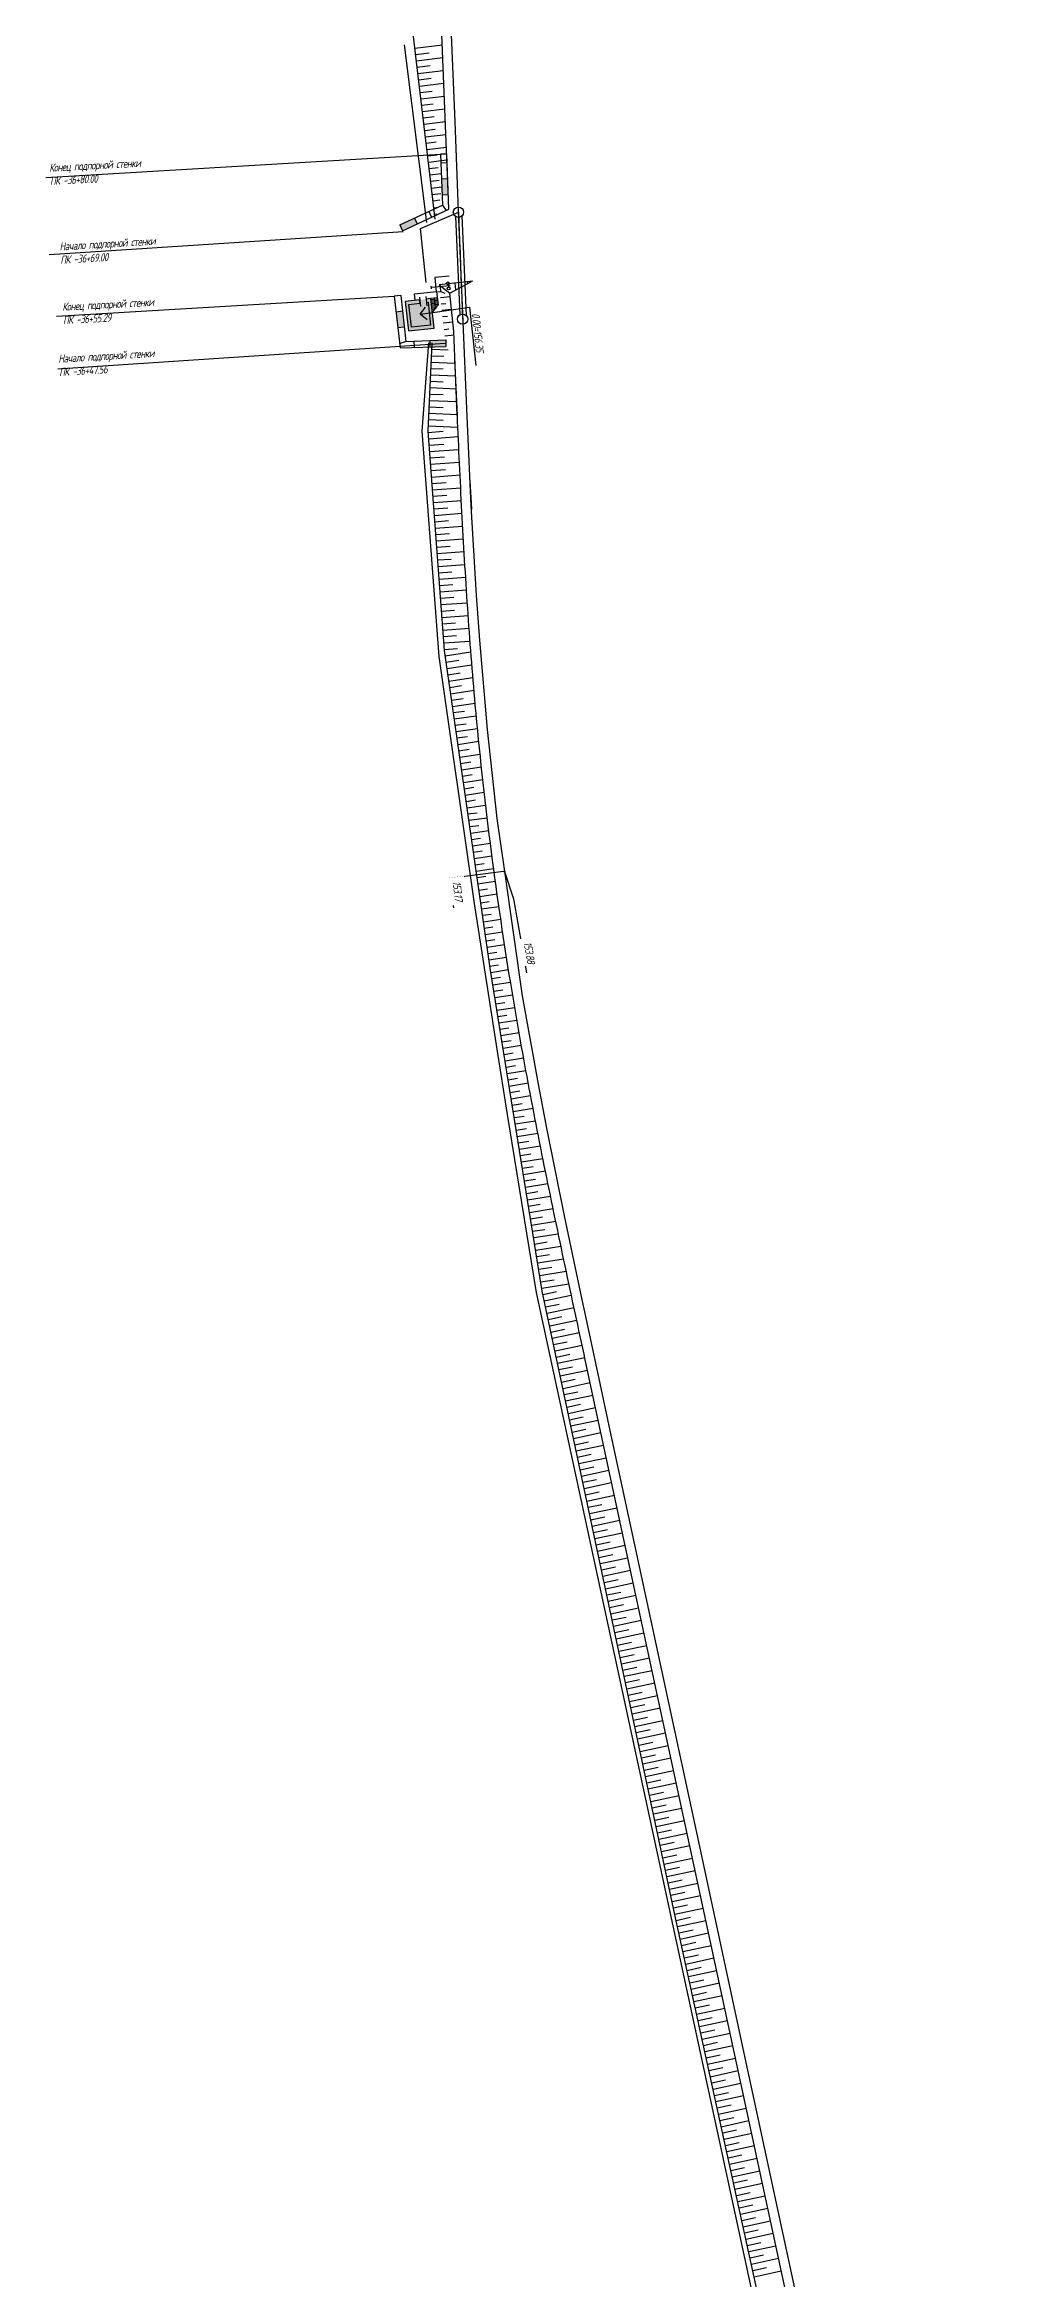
# Model space of a CAD drawing. Extents: x -2947 to 9736, y 6504 to 14001.
# Drawn here: x 8958.6 to 9108.8, y 13210.2 to 13559.1 of the extents above; entities that cross this region are included whole.
import ezdxf

# ---------------------------------------------------------------- set-up
doc = ezdxf.new("R2010")
doc.units = 0
doc.linetypes.add('осеваяX2', pattern=[101.6, 63.5, -12.7, 12.7, -12.7])
for name, color, linetype, lineweight in [('-ГЕНПЛАН', 6, 'Continuous', 30), ('-ЛОТОК Киселева', 4, 'Continuous', 40), ('Изменение от Оли 02.02.17', 1, 'Continuous', 40), ('Откосы и лоток 30.08.16', 1, 'Continuous', 40)]:
    doc.layers.add(name, color=color, linetype=linetype, lineweight=lineweight)
doc.layers.add('-ЗДАНИЕ', color=12, linetype='Continuous', lineweight=50, true_color=0xbd0000)
doc.styles.get("Standard").update_dxf_attribs({"font": 'arial.ttf'})
doc.styles.add('НАШ', font='isocpeur.ttf', dxfattribs={"oblique": 15})
doc.styles.add('ОСИ_путей_М500_для_планов_исравл$0$Standard', font='arial.ttf')
doc.linetypes.add('Водоотвод право', pattern='A,15,[130,ltypeshp.shx,S=0.75,R=0,X=0,Y=0],-1e-05,[130,ltypeshp.shx,S=2.527969,R=81.469167,X=-2.5,Y=0.375],-1e-05,[130,ltypeshp.shx,S=2.527969,R=-81.469167,X=-2.5,Y=-0.375],-1e-05,[130,ltypeshp.shx,S=0.75,R=0,X=-5,Y=0],-1e-05,[130,ltypeshp.shx,S=1.875,R=90,X=-3.125,Y=0.1875],-1e-05,[130,ltypeshp.shx,S=1.25,R=90,X=-3.75,Y=0.375],-1e-05,[130,ltypeshp.shx,S=0.625,R=90,X=-4.375,Y=0.5625],-1e-05,[130,ltypeshp.shx,S=1.875,R=90,X=-3.125,Y=-0.1875],-1e-05,[130,ltypeshp.shx,S=1.25,R=90,X=-3.75,Y=-0.375],-1e-05,[130,ltypeshp.shx,S=0.625,R=90,X=-4.375,Y=-0.5625],-1e-05,[130,ltypeshp.shx,S=2.5,R=90,X=-2.5,Y=0],-1e-05', length=15.00011)
doc.linetypes.add('Забор Металлический-2$0$ЗАБОР_МЕТ_Б1М', pattern='A,1.25,[133,ltypeshp.shx,S=0.25,R=0,X=-0.25,Y=0],-0.001,[133,ltypeshp.shx,S=0.145,R=0,X=-0.145,Y=0],-0.001,[130,ltypeshp.shx,S=0.125,R=0,X=0,Y=0.4],1.25', length=2.502)
doc.linetypes.add('ЛОТОК', pattern='A,10,[130,ltypeshp.shx,S=2,R=80,X=0,Y=0.34],0.001,[130,ltypeshp.shx,S=2,R=-80,X=0,Y=-0.34],0.01', length=10.011)

# ---------------------------------------------------------------- blocks, each defined once
blk = doc.blocks.new('свет. со шлагбаумом')
at = {"layer": '-ГЕНПЛАН', "color": 1}
for points in [[(-0.4, 3.33), (-1.16, 1.21), (0.96, 0.45), (1.21, 1.16), (0.51, 1.41)], [(-0.18, 0.06), (0.18, -0.06)], [(1.01, 2.82), (0, 0)], [(0.73, 2.62), (1.09, 2.5)]]:
    blk.add_lwpolyline(points, dxfattribs=at)
for centre in [(0.52, 2.68), (1.3, 2.44)]:
    blk.add_circle(centre, 0.22, dxfattribs=at)
blk = doc.blocks.new('_Open90')
at = {"color": 0, "linetype": 'ByBlock', "lineweight": -2}
for p, q in [((0, 0), (-1, 0)), ((-0.5, 0.5), (0, 0)), ((0, 0), (-0.5, -0.5))]:
    blk.add_line(p, q, dxfattribs=at)

msp = doc.modelspace()

# ---------------------------------------------------------------- hatches: boundary and pattern name
at = {"layer": '-ЗДАНИЕ', "lineweight": 30, "ltscale": 25, "transparency": 33554687}
h = msp.add_hatch(color=5, dxfattribs=at)
h.dxf.hatch_style = 1
h.paths.add_polyline_path([(9017.22, 13518.71), (9017.16, 13519.24), (9014.9, 13518.98), (9015.42, 13514.36), (9019.45, 13514.81), (9018.93, 13519.42), (9018.17, 13519.34), (9018.22, 13518.82), (9018.47, 13518.85), (9018.87, 13515.27), (9015.89, 13514.94), (9015.49, 13518.52)])
at = {"layer": '-ЗДАНИЕ', "lineweight": 30, "transparency": 33554559}
h = msp.add_hatch(color=5, dxfattribs=at)
h.dxf.hatch_style = 1
h.set_gradient(color1=(223, 129, 137), color2=(255, 240, 240), tint=1, name='HEMISPHERICAL')
h.paths.add_polyline_path([(9015.42, 13514.36), (9014.91, 13518.97), (9018.93, 13519.42), (9019.45, 13514.81)])
at = {"lineweight": 30}
h = msp.add_hatch(color=5, dxfattribs=at)
h.dxf.hatch_style = 1
h.paths.add_polyline_path([(9021.23, 13512.96), (9018.74, 13512.87), (9018.76, 13512.27), (9019.1, 13512.29), (9019.08, 13511.88), (9021.27, 13511.96)])
h.paths.add_polyline_path([(9019.1, 13512.29), (9018.76, 13512.27), (9018.77, 13511.87), (9019.08, 13511.88)])
h.paths.add_polyline_path([(9014.47, 13517.43), (9013.48, 13517.32), (9013.76, 13514.83), (9014.75, 13514.94)])
h.paths.add_polyline_path([(9016.76, 13531.07), (9016.34, 13531.97), (9014.07, 13530.92), (9014.49, 13530.01)])
h.paths.add_polyline_path([(9021.55, 13538.18), (9020.55, 13538.14), (9020.66, 13535.65), (9021.65, 13535.68)])

# ---------------------------------------------------------------- linework, layer by layer
at = {"layer": '-ГЕНПЛАН', "color": 5, "lineweight": 30, "transparency": 33554687}
for p, q in [((9020.39, 13542), (9020.72, 13534.01)), ((9020.46, 13540.64), (9021.46, 13540.68)), ((9020.56, 13538.14), (9021.55, 13538.18)), ((9020.65, 13535.65), (9021.65, 13535.68)), ((9014.07, 13530.92), (9014.49, 13530.01)), ((9016.34, 13531.97), (9016.76, 13531.07)), ((9018.6, 13533.03), (9019.02, 13532.12)), ((9020.72, 13534.01), (9021.29, 13533.17))]:
    msp.add_line(p, q, dxfattribs=at)
at = {"layer": '-ГЕНПЛАН', "color": 5, "lineweight": 30}
for p, q in [((9014.2, 13519.91, 21.88), (9013.2, 13519.8, 21.88)), ((9014.47, 13517.43, 21.88), (9013.48, 13517.32, 21.88)), ((9014.75, 13514.94, 21.88), (9013.76, 13514.83, 21.88)), ((9015.02, 13512.73, 21.88), (9014.03, 13512.35, 21.88)), ((9016.24, 13512.78, 21.88), (9016.28, 13511.78, 21.88)), ((9018.74, 13512.87, 21.88), (9018.77, 13511.87, 21.88)), ((9021.23, 13512.96, 21.88), (9021.27, 13511.96, 21.88))]:
    msp.add_line(p, q, dxfattribs=at)
at = {"layer": '-ГЕНПЛАН', "color": 5, "lineweight": 30, "transparency": 33554687}
for points in [[(9014.5, 13530.02), (9021.74, 13533.38), (9021.39, 13542.04)], [(9020.39, 13542), (9021.39, 13542.04)], [(9014.07, 13530.92), (9020.72, 13534.01)]]:
    msp.add_lwpolyline(points, dxfattribs=at)
at = {"layer": '-ГЕНПЛАН', "color": 5, "linetype": 'ЛОТОК', "lineweight": 30, "ltscale": 0.7, "transparency": 33554687, "flags": 128}
msp.add_lwpolyline([(9018.2, 13521.91), (9017.28, 13530.37), (9023.21, 13532.9)], dxfattribs=at)
at = {"layer": '-ГЕНПЛАН', "color": 5, "lineweight": 30}
for points in [[(9025.48, 13522.14), (9020.2, 13521.57)], [(9020.2, 13521.57), (9021.85, 13520.28)]]:
    msp.add_lwpolyline(points, dxfattribs=at)
at = {"layer": '-ГЕНПЛАН', "color": 5, "lineweight": 30, "elevation": 21.88}
for points in [[(9020.31, 13520.58), (9021.1, 13520.27)], [(9021.77, 13521.09), (9021.7, 13521.73)], [(9021.85, 13520.28), (9025.27, 13522.07)], [(9023.03, 13501.14), (9022.52, 13514.26), (9021.85, 13520.28)], [(9022.81, 13520.78), (9022.69, 13521.84)], [(9023.73, 13521.52), (9023.68, 13521.95)], [(9024.71, 13521.78), (9024.68, 13522.06)], [(9013.2, 13519.8), (9014.11, 13511.7)], [(9014.2, 13519.91), (9015, 13512.73)], [(9020.42, 13519.58), (9021.91, 13519.75)], [(9020.53, 13518.59), (9021.27, 13518.67)], [(9020.64, 13517.6), (9022.13, 13517.76)], [(9020.74, 13516.6), (9021.49, 13516.68)], [(9020.85, 13515.61), (9022.34, 13515.77)], [(9020.97, 13514.61), (9021.71, 13514.7)], [(9021.07, 13513.62), (9022.57, 13513.78)], [(9014.11, 13511.7), (9021.27, 13511.96)], [(9015, 13512.73), (9021.23, 13512.96)]]:
    msp.add_lwpolyline(points, dxfattribs=at)
at = {"layer": '-ГЕНПЛАН', "color": 5, "lineweight": 30, "ltscale": 100}
for points in [[(9019.2, 13517.25), (9024.92, 13518.06)], [(9024.92, 13518.06), (9025.91, 13508.99)]]:
    msp.add_lwpolyline(points, dxfattribs=at)
at = {"layer": '-ЗДАНИЕ', "color": 5, "lineweight": 30, "ltscale": 25, "transparency": 33554687}
msp.add_lwpolyline([(9016.45, 13519.16), (9016.34, 13520.14), (9019.81, 13520.53), (9020.05, 13518.39)], dxfattribs=at)
at = {"layer": '-ЗДАНИЕ', "color": 5, "lineweight": 30, "ltscale": 25, "transparency": 33554687, "elevation": 21.88}
msp.add_lwpolyline([(9017.22, 13518.71), (9017.16, 13519.24), (9014.9, 13518.98), (9015.42, 13514.36), (9019.45, 13514.81), (9018.93, 13519.42), (9018.17, 13519.34), (9018.22, 13518.82), (9018.47, 13518.85), (9018.87, 13515.27), (9015.89, 13514.94), (9015.49, 13518.52)], close=True, dxfattribs=at)
at = {"layer": '-ЗДАНИЕ', "color": 5, "lineweight": 30, "ltscale": 25, "transparency": 33554687}
for points, elevation in [([(9017.11, 13519.65), (9017.28, 13518.16)], 21.88), ([(9018.12, 13519.76), (9018.28, 13518.27)], 21.88), ([(9019.93, 13519.52), (9018.93, 13519.41)], -132.15), ([(9019.95, 13519.31), (9018.96, 13519.2)], -286.18), ([(9019.97, 13519.11), (9018.98, 13518.99)], -286.18), ([(9020, 13518.9), (9019, 13518.79)], -286.18), ([(9020.02, 13518.69), (9019.03, 13518.58)], -255.38), ([(9020.04, 13518.49), (9019.05, 13518.38)], -255.38), ([(9019.95, 13518.27), (9019.07, 13518.17)], -224.57), ([(9019.09, 13517.97), (9019.75, 13518.04)], -70.54), ([(9019.12, 13517.76), (9019.49, 13517.8)], -39.73), ([(9020.05, 13518.39), (9019.63, 13517.9), (9019.74, 13517.8), (9019.42, 13517.86), (9019.53, 13517.78), (9019.16, 13517.36)], 26.26), ([(9019.41, 13519.46), (9019.58, 13517.9)], 25.73), ([(9019.46, 13518), (9019.58, 13517.9), (9019.68, 13518.02)], 24.07)]:
    msp.add_lwpolyline(points, dxfattribs=dict(at, elevation=elevation))
at = {"layer": '-ЛОТОК Киселева', "color": 5, "lineweight": 30}
msp.add_line((9024.99, 13490.97), (9025.24, 13486.51), dxfattribs=at)
at = {"layer": '-ЛОТОК Киселева', "color": 5, "linetype": 'Водоотвод право', "lineweight": 30, "ltscale": 0.4}
for points in [[(9021.95, 13564.34), (9022.64, 13547.06), (9023.2, 13533.07), (9024.51, 13501.01), (9025.17, 13487.03), (9026, 13473.05), (9026.51, 13466.07), (9027.7, 13452.12), (9029.2, 13438.2), (9030.39, 13429.93)], [(9030.39, 13429.93), (9033.18, 13410.49), (9035.65, 13396.71), (9036.98, 13389.83), (9039.74, 13376.12), (9042.23, 13364.25)], [(9042.23, 13364.25), (9044.09, 13355.57), (9047.04, 13341.88), (9051.46, 13321.35), (9055.88, 13300.82), (9060.29, 13280.29), (9067.66, 13246.07), (9076.49, 13205.01), (9079.45, 13191.33), (9080.99, 13184.5), (9082.55, 13177.68), (9084.74, 13168.8)]]:
    msp.add_lwpolyline(points, dxfattribs=at)
at = {"layer": '-ЛОТОК Киселева', "color": 5, "linetype": 'Continuous', "lineweight": 30}
msp.add_lwpolyline([(9030.39, 13429.93), (9031.84, 13425.65), (9033.84, 13414.09)], dxfattribs=at)
msp.add_circle((9030.39, 13429.93), 0.1, dxfattribs=at)
at = {"layer": 'Откосы и лоток 30.08.16', "color": 5, "lineweight": 30}
for p, q in [((9016.43, 13558.56), (9020.71, 13559.06)), ((9016.55, 13557.56), (9018.65, 13557.81)), ((9016.67, 13556.57), (9020.79, 13557.06)), ((9016.78, 13555.58), (9018.81, 13555.82)), ((9016.9, 13554.59), (9020.87, 13555.06)), ((9017.02, 13553.6), (9018.96, 13553.83)), ((9017.14, 13552.61), (9020.95, 13553.06)), ((9017.25, 13551.62), (9019.12, 13551.84)), ((9017.37, 13550.63), (9021.03, 13551.06)), ((9017.49, 13549.64), (9019.28, 13549.85)), ((9017.6, 13548.65), (9021.11, 13549.07)), ((9017.72, 13547.66), (9019.44, 13547.86)), ((9017.84, 13546.67), (9021.19, 13547.07)), ((9017.96, 13545.68), (9019.59, 13545.87)), ((9018.07, 13544.69), (9021.27, 13545.07)), ((9018.19, 13543.7), (9019.75, 13543.88)), ((9018.31, 13542.71), (9021.35, 13543.07)), ((9018.43, 13541.72), (9019.91, 13541.89)), ((9021.39, 13542.04), (9020.39, 13542)), ((9018.54, 13540.73), (9021.43, 13541.07)), ((9018.66, 13539.74), (9020.07, 13539.9)), ((9018.78, 13538.75), (9020.52, 13538.95)), ((9018.89, 13537.75), (9020.22, 13537.91)), ((9019.02, 13536.68), (9020.6, 13536.87)), ((9019.14, 13535.69), (9020.47, 13535.84)), ((9019.26, 13534.7), (9020.3, 13534.82)), ((9019.38, 13533.62), (9020.04, 13533.7)), ((9019.5, 13532.63), (9019.8, 13532.66)), ((9022.77, 13532.23), (9023.43, 13516.87)), ((9023.77, 13532.33), (9024.43, 13516.77)), ((9019.02, 13510.5), (9020.93, 13510.42)), ((9019.06, 13511.5), (9021.59, 13511.39)), ((9019.06, 13511.5), (9021.59, 13511.39)), ((9018.84, 13506.51), (9020.83, 13506.42)), ((9018.88, 13507.51), (9022.79, 13507.33)), ((9018.93, 13508.51), (9020.84, 13508.42)), ((9018.97, 13509.5), (9022.7, 13509.33)), ((9018.7, 13503.51), (9022.96, 13503.32)), ((9018.74, 13504.51), (9020.83, 13504.42)), ((9018.79, 13505.51), (9022.87, 13505.32)), ((9018.52, 13499.52), (9023.13, 13499.31)), ((9018.56, 13500.52), (9020.82, 13500.41)), ((9018.61, 13501.52), (9023.04, 13501.31)), ((9018.65, 13502.52), (9020.83, 13502.42)), ((9018.49, 13498.52), (9020.82, 13498.69)), ((9018.57, 13497.52), (9023.19, 13497.87)), ((9018.64, 13496.53), (9020.94, 13496.7)), ((9018.72, 13495.53), (9023.28, 13495.87)), ((9018.79, 13494.53), (9021.06, 13494.7)), ((9018.86, 13493.54), (9023.37, 13493.87)), ((9018.94, 13492.54), (9021.18, 13492.71)), ((9019.01, 13491.54), (9023.47, 13491.88)), ((9019.09, 13490.55), (9021.3, 13490.71)), ((9019.16, 13489.55), (9023.57, 13489.88)), ((9019.23, 13488.55), (9021.43, 13488.72)), ((9019.31, 13487.56), (9023.67, 13487.88)), ((9019.38, 13486.56), (9021.55, 13486.72)), ((9019.46, 13485.56), (9023.77, 13485.88)), ((9019.53, 13484.57), (9021.68, 13484.73)), ((9019.6, 13483.57), (9023.88, 13483.89)), ((9019.68, 13482.57), (9021.81, 13482.73)), ((9019.75, 13481.58), (9023.99, 13481.89)), ((9019.83, 13480.58), (9021.94, 13480.74)), ((9019.9, 13479.58), (9024.11, 13479.89)), ((9019.97, 13478.59), (9022.07, 13478.74)), ((9020.05, 13477.59), (9024.22, 13477.9)), ((9020.12, 13476.59), (9022.2, 13476.75)), ((9020.2, 13475.6), (9024.35, 13475.9)), ((9020.27, 13474.6), (9022.34, 13474.75)), ((9020.34, 13473.6), (9024.47, 13473.91)), ((9020.42, 13472.6), (9022.48, 13472.76)), ((9020.49, 13471.61), (9024.61, 13471.91)), ((9020.57, 13470.61), (9022.62, 13470.76)), ((9020.64, 13469.61), (9024.74, 13469.92)), ((9020.71, 13468.62), (9022.76, 13468.77)), ((9020.79, 13467.62), (9024.88, 13467.92)), ((9020.86, 13466.62), (9022.91, 13466.78)), ((9020.94, 13465.63), (9025.03, 13465.93)), ((9021.01, 13464.63), (9023.06, 13464.78)), ((9021.14, 13463.64), (9025.16, 13464.22)), ((9021.28, 13462.65), (9023.26, 13462.93)), ((9021.43, 13461.66), (9025.32, 13462.22)), ((9021.57, 13460.67), (9023.48, 13460.95)), ((9021.71, 13459.68), (9025.48, 13460.23)), ((9021.85, 13458.69), (9023.71, 13458.96)), ((9021.99, 13457.7), (9025.65, 13458.23)), ((9022.14, 13456.71), (9023.94, 13456.97)), ((9022.28, 13455.72), (9025.83, 13456.24)), ((9022.42, 13454.74), (9024.17, 13454.99)), ((9022.56, 13453.75), (9026.01, 13454.24)), ((9022.71, 13452.76), (9024.41, 13453)), ((9022.85, 13451.77), (9026.2, 13452.25)), ((9022.99, 13450.78), (9024.64, 13451.02)), ((9023.13, 13449.79), (9026.4, 13450.26)), ((9023.28, 13448.8), (9024.89, 13449.03)), ((9023.42, 13447.81), (9026.6, 13448.27)), ((9023.56, 13446.82), (9025.13, 13447.05)), ((9023.7, 13445.83), (9026.81, 13446.28)), ((9023.84, 13444.84), (9025.38, 13445.06)), ((9023.99, 13443.85), (9027.02, 13444.29)), ((9024.13, 13442.86), (9025.63, 13443.08)), ((9024.27, 13441.87), (9027.24, 13442.3)), ((9024.41, 13440.88), (9025.89, 13441.1)), ((9024.56, 13439.89), (9027.47, 13440.31)), ((9024.7, 13438.91), (9026.14, 13439.11)), ((9024.84, 13437.92), (9027.71, 13438.33)), ((9024.98, 13436.93), (9026.41, 13437.13)), ((9025.13, 13435.94), (9027.95, 13436.34)), ((9025.27, 13434.95), (9026.67, 13435.15)), ((9025.41, 13433.96), (9028.2, 13434.36)), ((9025.55, 13432.97), (9026.94, 13433.17)), ((9025.7, 13431.98), (9028.45, 13432.38)), ((9025.84, 13430.99), (9027.21, 13431.19)), ((9025.98, 13430), (9028.71, 13430.39)), ((9026.12, 13429.01), (9027.48, 13429.21)), ((9026.26, 13428.02), (9028.98, 13428.41)), ((9026.41, 13427.03), (9027.76, 13427.23)), ((9026.55, 13426.04), (9029.25, 13426.43)), ((9026.69, 13425.05), (9028.04, 13425.25)), ((9026.83, 13424.07), (9029.54, 13424.45)), ((9026.98, 13423.08), (9028.33, 13423.27)), ((9027.12, 13422.09), (9029.82, 13422.48)), ((9027.26, 13421.1), (9028.61, 13421.29)), ((9027.4, 13420.11), (9030.12, 13420.5)), ((9027.55, 13419.12), (9028.91, 13419.31)), ((9027.69, 13418.13), (9030.42, 13418.52)), ((9027.83, 13417.14), (9029.2, 13417.34)), ((9027.97, 13416.15), (9030.72, 13416.55)), ((9028.11, 13415.16), (9029.5, 13415.36)), ((9028.26, 13414.17), (9031.03, 13414.62)), ((9028.42, 13413.19), (9029.8, 13413.41)), ((9028.58, 13412.2), (9031.35, 13412.65)), ((9028.74, 13411.21), (9030.13, 13411.44)), ((9028.9, 13410.23), (9031.68, 13410.67)), ((9029.06, 13409.24), (9030.45, 13409.46)), ((9029.22, 13408.25), (9032.01, 13408.7)), ((9029.38, 13407.27), (9030.78, 13407.49)), ((9029.54, 13406.28), (9032.35, 13406.73)), ((9029.7, 13405.29), (9031.11, 13405.52)), ((9029.86, 13404.3), (9032.69, 13404.76)), ((9030.02, 13403.32), (9031.44, 13403.55)), ((9030.18, 13402.33), (9033.04, 13402.79)), ((9030.34, 13401.34), (9031.78, 13401.58)), ((9030.5, 13400.36), (9033.39, 13400.83)), ((9030.66, 13399.37), (9032.11, 13399.61)), ((9030.82, 13398.38), (9033.76, 13398.86)), ((9030.98, 13397.4), (9032.46, 13397.64)), ((9031.13, 13396.41), (9034.12, 13396.89)), ((9031.29, 13395.42), (9032.8, 13395.67)), ((9031.45, 13394.44), (9034.49, 13394.93)), ((9031.61, 13393.45), (9033.15, 13393.7)), ((9031.77, 13392.46), (9034.87, 13392.96)), ((9031.93, 13391.48), (9033.49, 13391.73)), ((9032.09, 13390.49), (9035.25, 13391)), ((9032.25, 13389.5), (9033.84, 13389.76)), ((9032.41, 13388.52), (9035.63, 13389.04)), ((9032.57, 13387.53), (9034.2, 13387.79)), ((9032.73, 13386.54), (9036.02, 13387.08)), ((9032.89, 13385.56), (9034.55, 13385.83)), ((9033.05, 13384.57), (9036.41, 13385.11)), ((9033.21, 13383.58), (9034.91, 13383.86)), ((9033.37, 13382.6), (9036.8, 13383.15)), ((9033.53, 13381.61), (9035.27, 13381.89)), ((9033.69, 13380.62), (9037.2, 13381.19)), ((9033.85, 13379.64), (9035.62, 13379.92)), ((9034.01, 13378.65), (9037.6, 13379.23)), ((9034.17, 13377.66), (9035.99, 13377.96)), ((9034.33, 13376.68), (9038.01, 13377.27)), ((9034.49, 13375.69), (9036.35, 13375.99)), ((9034.65, 13374.7), (9038.41, 13375.31)), ((9034.81, 13373.72), (9036.71, 13374.02)), ((9034.97, 13372.73), (9038.82, 13373.35)), ((9035.12, 13371.74), (9037.08, 13372.06)), ((9035.28, 13370.76), (9039.23, 13371.39)), ((9035.44, 13369.77), (9037.44, 13370.09)), ((9035.6, 13368.78), (9039.64, 13369.44)), ((9035.76, 13367.8), (9037.81, 13368.13)), ((9035.92, 13366.81), (9040.06, 13367.48)), ((9036.08, 13365.82), (9038.18, 13366.16)), ((9036.24, 13364.84), (9040.48, 13365.52)), ((9036.43, 13363.85), (9038.53, 13364.3)), ((9036.63, 13362.88), (9040.85, 13363.77)), ((9036.84, 13361.9), (9038.95, 13362.35)), ((9037.05, 13360.92), (9041.27, 13361.82)), ((9037.26, 13359.94), (9039.37, 13360.39)), ((9037.47, 13358.97), (9041.69, 13359.86)), ((9037.67, 13357.99), (9039.78, 13358.44)), ((9037.88, 13357.01), (9042.11, 13357.91)), ((9038.09, 13356.03), (9040.2, 13356.48)), ((9038.3, 13355.05), (9042.53, 13355.95)), ((9038.51, 13354.08), (9040.62, 13354.53)), ((9038.71, 13353.1), (9042.95, 13354)), ((9038.92, 13352.12), (9041.04, 13352.57)), ((9039.13, 13351.14), (9043.37, 13352.05)), ((9039.34, 13350.17), (9041.46, 13350.62)), ((9039.55, 13349.19), (9043.79, 13350.09)), ((9039.75, 13348.21), (9041.88, 13348.66)), ((9039.96, 13347.23), (9044.21, 13348.14)), ((9040.17, 13346.26), (9042.29, 13346.71)), ((9040.38, 13345.28), (9044.63, 13346.18)), ((9040.58, 13344.3), (9042.71, 13344.75)), ((9040.79, 13343.32), (9045.05, 13344.23)), ((9041, 13342.34), (9043.13, 13342.8)), ((9041.21, 13341.37), (9045.47, 13342.27)), ((9041.42, 13340.39), (9043.55, 13340.84)), ((9041.62, 13339.41), (9045.89, 13340.32)), ((9041.83, 13338.43), (9043.97, 13338.89)), ((9042.04, 13337.46), (9046.31, 13338.36)), ((9042.25, 13336.48), (9044.38, 13336.93)), ((9042.46, 13335.5), (9046.73, 13336.41)), ((9042.66, 13334.52), (9044.8, 13334.98)), ((9042.87, 13333.55), (9047.15, 13334.46)), ((9043.08, 13332.57), (9045.22, 13333.02)), ((9043.29, 13331.59), (9047.57, 13332.5)), ((9043.49, 13330.61), (9045.64, 13331.07)), ((9043.7, 13329.63), (9047.99, 13330.55)), ((9043.91, 13328.66), (9046.06, 13329.11)), ((9044.12, 13327.68), (9048.42, 13328.59)), ((9044.33, 13326.7), (9046.48, 13327.16)), ((9044.53, 13325.72), (9048.84, 13326.64)), ((9044.74, 13324.75), (9046.89, 13325.2)), ((9044.95, 13323.77), (9049.26, 13324.68)), ((9045.16, 13322.79), (9047.31, 13323.25)), ((9045.37, 13321.81), (9049.68, 13322.73)), ((9045.57, 13320.84), (9047.73, 13321.29)), ((9045.78, 13319.86), (9050.1, 13320.78)), ((9045.99, 13318.88), (9048.15, 13319.34)), ((9046.2, 13317.9), (9050.52, 13318.82)), ((9046.41, 13316.92), (9048.57, 13317.38)), ((9046.61, 13315.95), (9050.94, 13316.87)), ((9046.82, 13314.97), (9048.98, 13315.43)), ((9047.03, 13313.99), (9051.36, 13314.91)), ((9047.24, 13313.01), (9049.4, 13313.47)), ((9047.44, 13312.04), (9051.78, 13312.96)), ((9047.65, 13311.06), (9049.82, 13311.52)), ((9047.86, 13310.08), (9052.2, 13311)), ((9048.07, 13309.1), (9050.24, 13309.56)), ((9048.28, 13308.13), (9052.62, 13309.05)), ((9048.48, 13307.15), (9050.66, 13307.61)), ((9048.69, 13306.17), (9053.04, 13307.09)), ((9048.9, 13305.19), (9051.08, 13305.65)), ((9049.11, 13304.21), (9053.46, 13305.14)), ((9049.32, 13303.24), (9051.49, 13303.7)), ((9049.52, 13302.26), (9053.88, 13303.19)), ((9049.73, 13301.28), (9051.91, 13301.75)), ((9049.94, 13300.3), (9054.3, 13301.23)), ((9050.15, 13299.33), (9052.33, 13299.79)), ((9050.35, 13298.35), (9054.72, 13299.28)), ((9050.56, 13297.37), (9052.75, 13297.84)), ((9050.77, 13296.39), (9055.14, 13297.32)), ((9050.98, 13295.42), (9053.17, 13295.88)), ((9051.19, 13294.44), (9055.57, 13295.37)), ((9051.39, 13293.46), (9053.58, 13293.93)), ((9051.6, 13292.48), (9055.99, 13293.41)), ((9051.81, 13291.5), (9054, 13291.97)), ((9052.02, 13290.53), (9056.41, 13291.46)), ((9052.23, 13289.55), (9054.42, 13290.02)), ((9052.43, 13288.57), (9056.83, 13289.51)), ((9052.64, 13287.59), (9054.84, 13288.06)), ((9052.85, 13286.62), (9057.25, 13287.55)), ((9053.06, 13285.64), (9055.26, 13286.11)), ((9053.26, 13284.66), (9057.67, 13285.6)), ((9053.47, 13283.68), (9055.68, 13284.15)), ((9053.68, 13282.71), (9058.09, 13283.64)), ((9053.89, 13281.73), (9056.09, 13282.2)), ((9054.1, 13280.75), (9058.51, 13281.69)), ((9054.3, 13279.77), (9056.51, 13280.24)), ((9054.51, 13278.79), (9058.93, 13279.73)), ((9054.72, 13277.82), (9056.93, 13278.29)), ((9054.93, 13276.84), (9059.35, 13277.78)), ((9055.14, 13275.86), (9057.35, 13276.33)), ((9055.34, 13274.88), (9059.77, 13275.83)), ((9055.55, 13273.91), (9057.77, 13274.38)), ((9055.76, 13272.93), (9060.19, 13273.87)), ((9055.97, 13271.95), (9058.18, 13272.42)), ((9056.18, 13270.97), (9060.61, 13271.92)), ((9056.38, 13270), (9058.6, 13270.47)), ((9056.59, 13269.02), (9061.03, 13269.96)), ((9056.8, 13268.04), (9059.02, 13268.51)), ((9057.01, 13267.06), (9061.45, 13268.01)), ((9057.22, 13266.09), (9059.44, 13266.57)), ((9057.43, 13265.11), (9061.87, 13266.08)), ((9057.64, 13264.13), (9059.86, 13264.62)), ((9057.86, 13263.16), (9062.29, 13264.13)), ((9058.07, 13262.18), (9060.29, 13262.66)), ((9058.29, 13261.2), (9062.71, 13262.17)), ((9058.5, 13260.23), (9060.71, 13260.71)), ((9058.71, 13259.25), (9063.13, 13260.22)), ((9058.93, 13258.27), (9061.13, 13258.76)), ((9059.14, 13257.3), (9063.55, 13258.26)), ((9059.36, 13256.32), (9061.56, 13256.8)), ((9059.57, 13255.34), (9063.97, 13256.31)), ((9059.78, 13254.37), (9061.98, 13254.85)), ((9060, 13253.39), (9064.39, 13254.35)), ((9060.21, 13252.42), (9062.41, 13252.9)), ((9060.42, 13251.44), (9064.81, 13252.4)), ((9060.64, 13250.46), (9062.83, 13250.94)), ((9060.85, 13249.49), (9065.23, 13250.45)), ((9061.07, 13248.51), (9063.26, 13248.99)), ((9061.28, 13247.53), (9065.65, 13248.49)), ((9061.49, 13246.56), (9063.68, 13247.04)), ((9061.71, 13245.58), (9066.07, 13246.54)), ((9061.92, 13244.6), (9064.1, 13245.08)), ((9062.14, 13243.63), (9066.5, 13244.58)), ((9062.35, 13242.65), (9064.53, 13243.13)), ((9062.56, 13241.67), (9066.92, 13242.63)), ((9062.78, 13240.7), (9064.95, 13241.17)), ((9062.99, 13239.72), (9067.34, 13240.67)), ((9063.21, 13238.75), (9065.38, 13239.22)), ((9063.42, 13237.77), (9067.76, 13238.72)), ((9063.63, 13236.79), (9065.8, 13237.27)), ((9063.85, 13235.82), (9068.18, 13236.77)), ((9064.06, 13234.84), (9066.22, 13235.31)), ((9064.27, 13233.86), (9068.6, 13234.81)), ((9064.49, 13232.89), (9066.65, 13233.36)), ((9064.7, 13231.91), (9069.02, 13232.86)), ((9064.92, 13230.93), (9067.07, 13231.41)), ((9065.13, 13229.96), (9069.44, 13230.9)), ((9065.34, 13228.98), (9067.5, 13229.45)), ((9065.56, 13228.01), (9069.86, 13228.95)), ((9065.77, 13227.03), (9067.92, 13227.5)), ((9065.99, 13226.05), (9070.28, 13226.99)), ((9066.2, 13225.08), (9068.35, 13225.55)), ((9066.41, 13224.1), (9070.7, 13225.04)), ((9066.63, 13223.12), (9068.77, 13223.59)), ((9066.84, 13222.15), (9071.12, 13223.08)), ((9067.05, 13221.17), (9069.19, 13221.64)), ((9067.27, 13220.19), (9071.54, 13221.13)), ((9067.48, 13219.22), (9069.62, 13219.69)), ((9067.7, 13218.24), (9071.96, 13219.18)), ((9067.91, 13217.26), (9070.04, 13217.73)), ((9068.12, 13216.29), (9072.38, 13217.22)), ((9068.34, 13215.31), (9070.47, 13215.78)), ((9068.55, 13214.34), (9072.8, 13215.27)), ((9068.77, 13213.36), (9070.89, 13213.82)), ((9068.98, 13212.38), (9073.23, 13213.31)), ((9069.19, 13211.41), (9071.31, 13211.87)), ((9069.41, 13210.43), (9073.65, 13211.36))]:
    msp.add_line(p, q, dxfattribs=at)
at = {"layer": 'Откосы и лоток 30.08.16', "color": 5, "linetype": 'осеваяX2', "lineweight": 30, "ltscale": 0.05}
msp.add_line((9023.21, 13532.9), (9023.87, 13516.2), dxfattribs=at)
at = {"layer": 'Откосы и лоток 30.08.16', "color": 5, "linetype": 'Continuous', "lineweight": 30}
for p, q in [((9030.28, 13429.91), (9021.8, 13428.81)), ((9021.8, 13428.81), (9022.47, 13424.23))]:
    msp.add_line(p, q, dxfattribs=at)
at = {"layer": 'Откосы и лоток 30.08.16', "color": 5, "lineweight": 30, "flags": 128}
msp.add_lwpolyline([(9019.6, 13531.81), (9015.7, 13564.74), (9010.4, 13664.2), (8995.87, 13761.01), (8964.15, 13853.72), (8961.28, 13859.52), (8959.76, 13863.88), (8958.87, 13866.08), (8958.86, 13866.1)], dxfattribs=at)
for points in [[(9021.63, 13536.09), (9017.94, 13628.05, 0.000521), (9017.53, 13638.03, 0.001563), (9017.08, 13647.98, 0.002604), (9016.55, 13657.91, 0.003646), (9015.9, 13667.8, 0.087841), (8964.92, 13868.56, 0.087841)], [(9108.79, 13086.27), (9098.81, 13116.38, -0.001042), (9095.67, 13125.9, -0.003125), (9092.59, 13135.49, -0.018703), (9080.68, 13179.21, -0.003125), (9078.46, 13189.05, -0.001042), (9076.34, 13198.84), (9043.03, 13353.64, -0.000781), (9039.88, 13368.32, -0.002344), (9036.82, 13383.06, -0.003906), (9033.94, 13397.88, -0.005469), (9031.33, 13412.78, -0.017972), (9025.85, 13455.98, -0.005469), (9024.66, 13471.07, -0.003906), (9023.76, 13486.13, -0.002344), (9023.05, 13501.17, -0.000455), (9022.68, 13509.92, -0.000516)]]:
    msp.add_lwpolyline(points, format="xyb", dxfattribs=at)
at = {"layer": 'Откосы и лоток 30.08.16', "color": 5, "linetype": 'Забор Металлический-2$0$ЗАБОР_МЕТ_Б1М', "lineweight": 30}
for points in [[(9014.72, 13559.08), (9018.22, 13531.3)], [(9018.54, 13512.52), (9017.48, 13498.71), (9020.15, 13463.53), (9025.7, 13424.91), (9029.19, 13402.18), (9030.84, 13391.99), (9032.7, 13380.46), (9035.34, 13364.18), (9077.63, 13168.22), (9085.27, 13143.75), (9092.55, 13120.44), (9092.85, 13119.46), (9097.71, 13106.56)]]:
    msp.add_lwpolyline(points, dxfattribs=at)
at = {"layer": 'Откосы и лоток 30.08.16', "color": 5, "lineweight": 30}
msp.add_lwpolyline([(9108.79, 13086.27), (9104.2, 13092.17), (9093.68, 13120.12), (9078.77, 13167.99), (9078.59, 13168.48), (9057.13, 13266.5), (9036.32, 13364.36), (9028.22, 13414.44), (9021.02, 13464.45), (9018.48, 13498.72), (9019.11, 13512.5)], dxfattribs=at)
for centre in [(9023.21, 13532.9), (9023.87, 13516.2)]:
    msp.add_circle(centre, 0.8, dxfattribs=at)

# ---------------------------------------------------------------- block references
at = {"layer": '-ГЕНПЛАН', "color": 5, "lineweight": 30, "rotation": 294.7820196517748}
msp.add_blockref('свет. со шлагбаумом', (9018.93, 13521.15), dxfattribs=at)
at = {"layer": '-ГЕНПЛАН', "color": 5, "linetype": 'Continuous', "lineweight": 30, "ltscale": 100, "xscale": 2, "yscale": 2, "zscale": 2, "rotation": 188.1469739071869}
msp.add_blockref('_Open90', (9017.22, 13516.96), dxfattribs=at)

# ---------------------------------------------------------------- texts
at = {"layer": '-ГЕНПЛАН', "color": 5, "linetype": 'Continuous', "lineweight": 30, "ltscale": 100, "insert": (9026.52, 13517.23), "char_height": 1.25, "attachment_point": 1, "rotation": 276.219, "style": 'НАШ'}
msp.add_mtext('{\\Fspds|c0;\\T0.9;\\C1;0.00=156.35}', dxfattribs=at)
at = {"layer": 'Откосы и лоток 30.08.16', "color": 5, "lineweight": 30, "insert": (8961.29, 13518.75, 21.88), "char_height": 1.25, "attachment_point": 1, "rotation": 3.1064, "bg_fill": 2}
msp.add_mtext_dynamic_manual_height_columns('\\pt16.25;{\\Fspds|c204;\\Q15;\\T0.9;Конец\\Fspds|c0; \\Fspds|c204;подпорной\\Fspds|c0; \\Fspds|c204;стенки\\Fspds|c0; \\P\\Fspds|c204;ПК\\Fspds|c0; -36+55\\Fspds|c204;.\\Fspds|c0;29}', width=43.9145, gutter_width=12.5, heights=[0], dxfattribs=at)

# ---------------------------------------------------------------- next in the draw order: linework, layer by layer
at = {"layer": 'Откосы и лоток 30.08.16', "color": 5, "lineweight": 30, "elevation": 21.88}
msp.add_lwpolyline([(8960.42, 13516.66), (9013.2, 13519.8)], dxfattribs=at)

# ---------------------------------------------------------------- next in the draw order: texts
at = {"layer": 'Изменение от Оли 02.02.17', "color": 5, "lineweight": 30, "char_height": 1.25, "attachment_point": 1, "style": 'ОСИ_путей_М500_для_планов_исравл$0$Standard', "bg_fill": 2}
for s, insert, rotation in [('{\\Fspds|c0;\\Q15;\\T0.9;153.17     }', (9023.53, 13428.51), 277.1225), ('{\\Fspds|c0;\\Q15;\\T0.9;153.88     }', (9034.62, 13419.05), 279.6099)]:
    msp.add_mtext_dynamic_manual_height_columns(s, width=3.0584, gutter_width=12.5, heights=[0], dxfattribs=dict(at, insert=insert, rotation=rotation))
at = {"layer": 'Откосы и лоток 30.08.16', "color": 5, "lineweight": 30, "char_height": 1.25, "attachment_point": 1, "bg_fill": 2}
for s, insert, rotation in [('\\pt16.25;{\\Fspds|c204;\\Q15;\\T0.9;Конец\\Fspds|c0; \\Fspds|c204;подпорной\\Fspds|c0; \\Fspds|c204;стенки\\Fspds|c0; \\P\\Fspds|c204;ПК\\Fspds|c0; -36+80\\Fspds|c204;.00}', (8959.25, 13540.47), 3.1064), ('\\pt16.25;{\\Fspds|c204;\\Q15;\\T0.9;Начало\\Fspds|c0; \\Fspds|c204;подпорной\\Fspds|c0; \\Fspds|c204;стенки\\Fspds|c0; \\P\\Fspds|c204;ПК\\Fspds|c0; -36+69\\Fspds|c204;.00}', (8960.85, 13528.16), 3.4769), ('\\pt16.25;{\\Fspds|c204;\\Q15;\\T0.9;Начало\\Fspds|c0; \\Fspds|c204;подпорной\\Fspds|c0; \\Fspds|c204;стенки\\Fspds|c0; \\P\\Fspds|c204;ПК\\Fspds|c0; -36+47\\Fspds|c204;.\\Fspds|c0;56}', (8960.67, 13510.63, 21.88), 3.4769)]:
    msp.add_mtext_dynamic_manual_height_columns(s, width=43.9145, gutter_width=12.5, heights=[0], dxfattribs=dict(at, insert=insert, rotation=rotation))

# ---------------------------------------------------------------- next in the draw order: linework, layer by layer
at = {"layer": 'Откосы и лоток 30.08.16', "color": 5, "lineweight": 30}
for points in [[(8958.78, 13538.33), (9020.39, 13542)], [(8959.31, 13526.3), (9014.59, 13529.92)]]:
    msp.add_lwpolyline(points, dxfattribs=at)
at = {"layer": 'Откосы и лоток 30.08.16', "color": 5, "lineweight": 30, "elevation": 21.88}
msp.add_lwpolyline([(8960.67, 13508.44), (9021.14, 13512.43)], dxfattribs=at)

doc.saveas('drawing.dxf')
